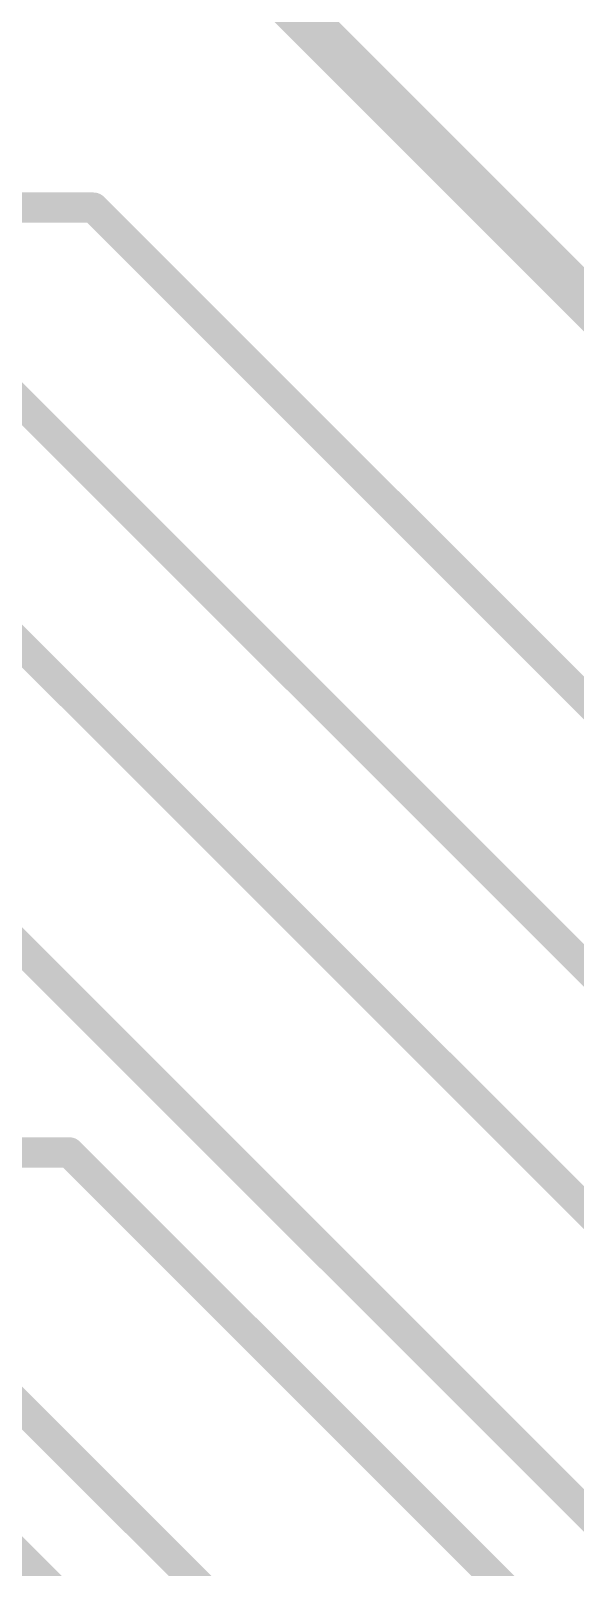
# Model space of a CAD drawing. Header units: millimetres. Extents: x 80 to 220, y 44 to 120.
# Drawn here: x 104.36 to 107.1, y 94.33 to 102.06 of the extents above; entities that cross this region are included whole.
import ezdxf

# ---------------------------------------------------------------- set-up
doc = ezdxf.new("R2010")
doc.units = ezdxf.units.MM
doc.layers.add('TopLayer', color=1, linetype='Continuous')

msp = doc.modelspace()

# ---------------------------------------------------------------- linework, layer by layer
at = {"layer": 'TopLayer'}
for points, const_width in [([(104.9966, 102.8606), (113.1754, 94.6818)], 0.2286), ([(99.545, 101.1715), (104.6791, 101.1715)], 0.1524), ([(104.6791, 101.1715), (115.3184, 90.5322)], 0.1524), ([(104.2219, 100.2825), (114.5691, 89.9353)], 0.1524), ([(103.8917, 99.3935), (113.9722, 89.313)], 0.1524), ([(103.9773, 97.7839), (112.9943, 88.7669)], 0.1524), ([(104.117, 96.416), (104.5577, 96.416)], 0.1524), ([(104.5577, 96.416), (112.6895, 88.2843)], 0.1524), ([(103.9227, 95.527), (112.1434, 87.3064)], 0.1524), ([(104.0591, 94.638), (112.4068, 86.2904)], 0.1524)]:
    msp.add_lwpolyline(points, dxfattribs=dict(at, const_width=const_width))
at = {"layer": 'TopLayer', "const_width": 0.0762}
for points in [[(104.641, 101.1715, 1), (104.7172, 101.1715, 1)], [(104.641, 101.1715, 1), (104.7172, 101.1715, 1)], [(104.5196, 96.416, 1), (104.5958, 96.416, 1)], [(104.5196, 96.416, 1), (104.5958, 96.416, 1)]]:
    msp.add_lwpolyline(points, format="xyb", close=True, dxfattribs=at)

doc.saveas('drawing.dxf')
